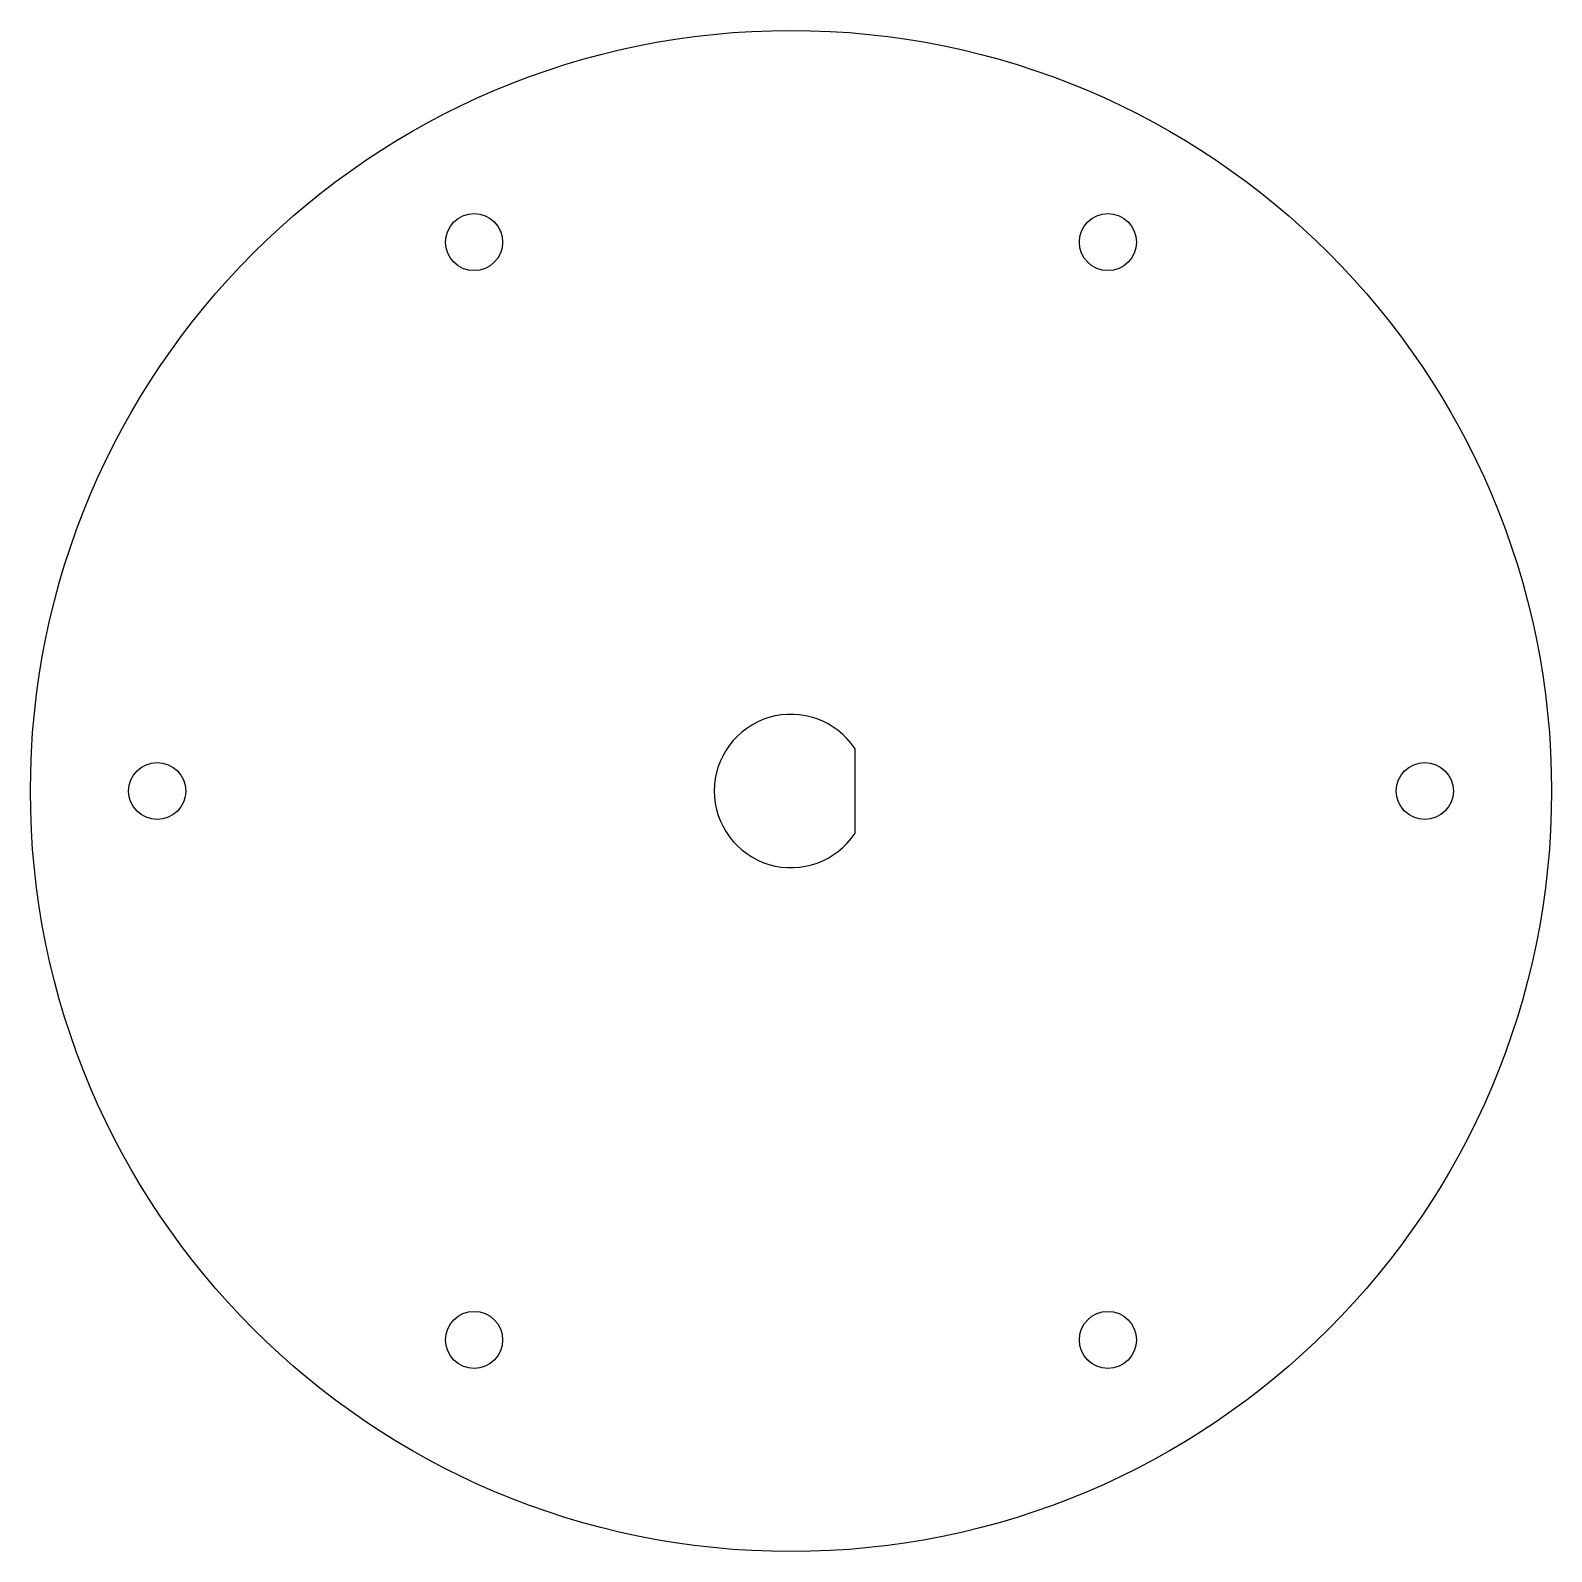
# Model space of a CAD drawing. Header units: millimetres. Extents: x -60 to 60, y -60 to 60.
import ezdxf

# ---------------------------------------------------------------- set-up
doc = ezdxf.new("R2010")
doc.units = ezdxf.units.MM
doc.layers.add('CORTE', color=1, linetype='Continuous')

msp = doc.modelspace()

# ---------------------------------------------------------------- linework, layer by layer
at = {"layer": 'CORTE'}
msp.add_line((5.05, -3.33), (5.05, 3.33), dxfattribs=at)
for centre, radius in [((0, 0), 60), ((-25, 43.3), 2.25), ((25, 43.3), 2.25), ((-50, 0), 2.25), ((50, 0), 2.25), ((-25, -43.3), 2.25), ((25, -43.3), 2.25)]:
    msp.add_circle(centre, radius, dxfattribs=at)
msp.add_arc((0, 0), 6.05, 33.4143, 326.5857, dxfattribs=at)

doc.saveas('drawing.dxf')
